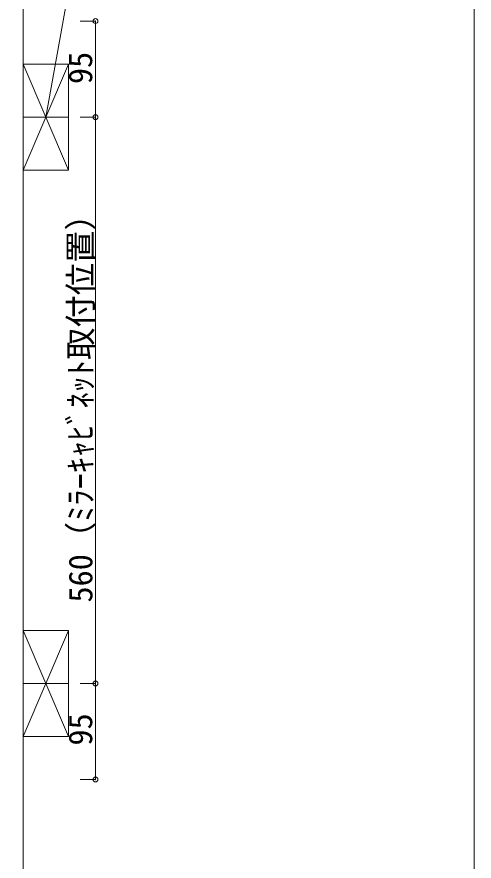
# Model space of a CAD drawing. Units: millimetres at full size, sheet at 1:8; details may follow other scales. Extents: x -1666 to 1665, y -1102 to 1102.
# Drawn here: x 1213 to 1665, y -153 to 682 of the extents above; entities that cross this region are included whole.
import ezdxf
from ezdxf.enums import TextEntityAlignment as Align

# ---------------------------------------------------------------- set-up
doc = ezdxf.new("R2010")
doc.units = ezdxf.units.MM
doc.header["$LTSCALE"] = 8
doc.header["$PDMODE"] = 32
doc.header["$PDSIZE"] = 4.8
doc.layers.add('0-0_0', color=7, linetype='Continuous', lineweight=15)
doc.layers.add('1-0', color=7, linetype='Continuous', lineweight=15)
doc.styles.add('ＭＳ ゴシック', font='')
doc.styles.get('ＭＳ ゴシック').set_extended_font_data('MS Gothic')

msp = doc.modelspace()

# ---------------------------------------------------------------- linework, layer by layer
at = {"layer": '0-0_0', "lineweight": 18}
msp.add_lwpolyline([(-1665.838, -1102.48), (1665.15, -1102.48), (1665.15, 1102.007), (-1665.838, 1102.007)], close=True, dxfattribs=at)
at = {"layer": '1-0'}
for p, q in [((1218.853, 761.647), (1218.853, 645.625)), ((1218.853, 645.625), (1218.853, -371.655)), ((1263.853, 635.321), (1218.853, 530.321)), ((1218.853, 635.321), (1263.853, 530.321)), ((1218.853, 582.821), (1263.853, 582.821)), ((1218.853, 530.321), (1263.853, 530.321)), ((1263.853, 75.317), (1218.853, -29.683)), ((1218.853, 75.317), (1263.853, -29.683)), ((1218.853, 22.817), (1263.853, 22.817)), ((1218.853, -29.683), (1263.853, -29.683))]:
    msp.add_line(p, q, dxfattribs=at)
at = {"layer": '1-0', "color": 4, "lineweight": 9}
for p, q in [((1290.365, 677.817), (1275.138, 677.817)), ((1290.365, 677.817), (1290.365, 592.821)), ((1290.365, 582.821), (1275.138, 582.821)), ((1290.365, 22.817), (1275.138, 22.817)), ((1290.365, -72.183), (1275.138, -72.183))]:
    msp.add_line(p, q, dxfattribs=at)
at = {"layer": '1-0'}
for points in [[(1241.353, 582.821), (1266.168, 720.581), (1515.988, 720.581)], [(1218.853, 635.321), (1263.853, 635.321), (1263.853, 530.321)], [(1218.853, 75.317), (1263.853, 75.317), (1263.853, -29.683)]]:
    msp.add_lwpolyline(points, dxfattribs=at)
at = {"layer": '1-0', "color": 4, "lineweight": 9}
msp.add_lwpolyline([(1290.365, 592.821), (1290.365, 12.817), (1290.365, -72.183)], dxfattribs=at)
at = {"layer": '1-0', "color": 6}
for p in [(1290.365, 677.817), (1290.365, 582.821), (1290.365, 22.817), (1290.365, -72.183)]:
    msp.add_point(p, dxfattribs=at)

# ---------------------------------------------------------------- texts
at = {"layer": '1-0', "style": 'ＭＳ ゴシック'}
for s, p in [('95', (1294.187, 615.517)), ('560（ﾐﾗｰｷｬﾋﾞﾈｯﾄ取付位置）', (1294.365, 102.819)), ('95', (1294.222, -38.62))]:
    msp.add_text(s, height=23.46, rotation=90, dxfattribs=at).set_placement(p, align=Align.BOTTOM_LEFT)

doc.saveas('drawing.dxf')
